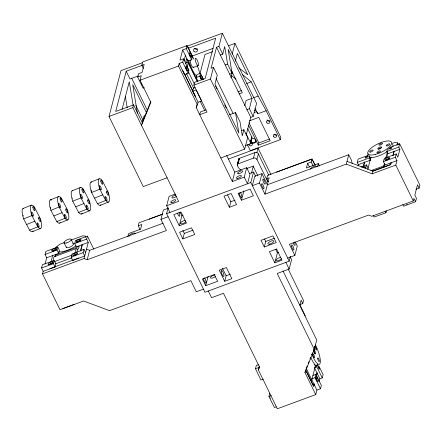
<?xml version="1.0" encoding="UTF-8"?>
<svg xmlns="http://www.w3.org/2000/svg" width="442" height="442" viewBox="0 0 442 442"><rect width="100%" height="100%" fill="white"/><g stroke="black" fill="none" stroke-linecap="round" stroke-linejoin="round"><path stroke-width="0.66" d="M240.851 169.966A1.724 1.553 14.6 0 1 240.586 169.783A8.304 7.481 14.6 0 1 237.857 166.535L237.249 165.093L237.569 164.181A1.525 1.37 14.6 0 1 238.133 163.805L253.47 158.142A2.635 2.376 14.6 0 1 256.946 159.49L267.974 182.082M250.443 143.307L250.465 143.142A1.525 1.37 14.6 0 0 250.332 142.49L245.962 133.55M251.885 137.771L251.907 137.606A1.525 1.37 14.6 0 0 251.774 136.959L247.697 128.611M220.348 55.04L222.735 54.162L224.713 46.554L227.58 64.084L232.061 73.261L229.674 74.14M244.746 105.721L246.095 100.533L252.062 98.334L228.149 49.355L232.061 73.261M246.155 135.119L250.78 117.373L253.167 116.495L249.365 108.704L252.062 98.334M43.183 271.305L41.554 267.962L42.415 264.642L54.25 260.603L55.88 263.94L55.073 267.04L43.183 271.305L42.509 273.874L60.013 309.72L83.665 300.991L109.511 310.671L190.867 280.648L196.303 291.781L203.458 289.14M46.708 257.769L45.078 254.432L45.858 251.426L57.791 247.023L59.421 250.365L58.637 253.371L46.708 257.769L45.045 264.156M51.007 261.951L52.78 255.15M55.808 248.327L56.151 247.017L59.891 244.233L64.333 242.597M52.769 261.686L54.051 256.763L76.123 248.619L77.643 249.189L78.538 248.857L79.184 246.365L55.327 255.172L55.001 256.415M55.073 267.04L53.443 263.703L54.25 260.603M58.637 253.371L57.007 250.028L57.791 247.023M83.969 249.31L83.102 252.631L84.731 255.973L72.77 260.509L71.14 257.172L71.947 254.073L83.969 249.31L85.599 252.653M87.411 236.094L86.626 239.1L88.256 242.437L76.328 246.84L74.698 243.503L75.483 240.498L87.411 236.094L93.748 249.073M167.098 177.778L143.252 186.579L109.019 116.45L120.948 70.648L142.263 62.781M72.77 260.509L72.858 260.178M75.002 252.923L76.123 248.619M76.886 252.078L77.643 249.189M142.285 65.272L126.191 71.212L115.705 111.478L133.583 104.881L142.672 123.5M80.588 250.774L82.284 244.26M80.632 251.023L82.295 244.641M85.312 237.437L85.649 236.133L82.715 235.813L71.306 240.023M122.08 109.406L129.274 81.77L133.175 105.605M42.509 273.874L84.063 258.542L88.256 242.437M84.063 258.542L87.19 259.752L89.638 250.349L163.054 223.254M144.28 87.743L143.086 88.185L137.65 77.052L138.517 73.731L142.092 72.411L144.175 64.427L141.788 65.305L143.296 68.4M141.788 65.305L142.655 61.985L187.032 45.609L192.463 56.742L191.684 59.747L188.104 61.068L182.668 49.935L186.248 48.614L187.032 45.609M169.932 212.425L166.673 205.745L178.601 201.342L132.86 107.649L133.583 104.881M145.777 115.356L143.987 116.019L141.539 125.429L150.838 102.29L140.059 80.217L141.23 75.731L137.65 77.052M127.865 236.636L128.666 233.564L140.595 229.16L141.816 224.486L138.236 225.807L140.048 229.514M232.315 181.524L234.768 172.115L246.697 167.711L244.244 177.12L232.315 181.524L196.231 107.61L197.403 104.809L178.474 66.04L179.143 63.466L182.723 62.145L183.59 58.825L180.01 60.145L182.668 49.935M138.236 225.807L139.02 222.801L162.816 214.016M184.054 60.609L185.496 55.079M185.833 63.759L186.264 62.101L185.855 61.267L186.502 58.775L197.375 81.041M183.59 58.825L188.927 70.317L188.121 73.416L184.541 74.737L184.629 74.4M187.253 66.571L188.215 62.88L186.264 62.101M205.9 109.948L200.43 111.964L199.712 114.732L207 112.041L193.867 85.14L194.59 82.372L205.176 78.466L215.663 38.194L187.988 48.41M197.403 104.809L198.071 102.24L192.602 91.251L193.408 88.151L195.198 87.494M197.972 81.284L196.16 77.577L196.944 74.571L200.524 73.25L203.541 79.433M87.19 259.752L166.396 230.525L160.965 219.392L163.413 209.983L168.187 208.226M199.994 73.737L205.011 54.476L212.657 51.659M201.552 79.963L199.74 76.256L200.524 73.25M166.673 205.745L169.12 196.336L175.402 194.021M290.394 256.559L289.195 261.161L204.972 292.239L166.606 213.652L168.148 207.734M196.231 107.61L197.049 104.472M187.474 46.095L222.348 33.227L218.928 46.36L216.541 47.244L211.066 68.272L213.447 67.394L217.254 75.19L214.945 84.057L238.857 133.036L235.509 112.577L229.547 114.782M220.812 157.96L244.653 149.158L210.42 79.03L213.447 67.394M179.264 225.779L173.833 214.646L180.988 212.005L186.425 223.138L179.264 225.779L181.861 215.818L180.049 212.105M182.855 238.901L179.596 232.221L191.524 227.823L194.789 234.498L182.855 238.901L184.297 233.37L182.817 230.332M232.188 54.057L234.956 43.426L228.586 45.78M230.973 77.914L232.531 71.924M235.315 61.239L237.348 53.427L247.758 74.742L238.719 67.775M241.498 130.611L243.885 129.733L242.293 135.832L239.989 121.76L235.509 112.577M205.696 285.687L202.436 279.007L214.364 274.604L217.624 281.283L205.696 285.687L208.121 276.388M237.255 164.927L239.012 158.65A1.525 1.37 14.6 0 1 239.575 158.269L254.912 152.612A2.635 2.376 14.6 0 1 258.388 153.954L268.819 175.325M237.249 165.093L238.912 158.777M237.271 165.258L239.012 158.65M238.133 163.805L239.575 158.269M229.404 207.276L223.967 196.143L231.127 193.502L236.558 204.635L229.404 207.276L230.846 201.74L227.525 194.939M244.653 149.158L247.686 137.523L243.885 129.733M253.167 116.495L256.587 103.356L222.348 33.227M250.332 142.49L251.774 136.959M245.365 145.241A8.304 7.481 14.6 0 0 248.564 144.644L250.039 144.009L251.846 137.932M250.039 144.009L251.702 138.224M250.26 143.76L251.907 137.606M241.437 200.209L238.177 193.53L250.106 189.126L253.365 195.806L241.437 200.209L243.862 190.911M253.47 158.142L254.912 152.612M249.36 120.865L258.774 117.39L270.189 140.766L258.261 145.169L258.835 142.954L248.923 122.655M251.492 173.17L253.382 165.916M256.819 152.728L258.017 148.109L228.47 159.015M224.68 281.311L219.243 270.178L226.403 267.537L231.835 278.67L224.68 281.311L226.122 275.775L222.497 268.355M289.195 261.161L250.829 182.574L253.57 172.06L249.78 173.457M256.946 159.49L258.388 153.954M259.504 183.032L261.951 173.623L254.796 176.264L252.343 185.673L259.504 183.032L264.935 194.165L346.296 164.142L372.136 173.822L395.794 165.093L396.96 160.612L395.33 157.269L396.198 153.949L384.264 158.352L383.402 161.673L385.032 165.01L396.96 160.612M268.261 181.761L266.753 178.667L267.62 175.347L311.997 158.971L315.013 165.153M264.935 194.165L269.139 177.789L266.753 178.667M247.332 144.562L250.338 150.716L280.283 139.672L280.858 137.456L234.956 43.426M264.277 246.99L261.018 240.31L272.946 235.912L276.206 242.592L264.277 246.99L265.719 241.459L264.531 239.028M274.813 262.808L269.382 251.675L276.537 249.034L281.974 260.167L274.813 262.808L277.41 252.846L275.764 249.476L276.952 249.039M311.997 158.971L311.212 161.976L307.632 163.297L306.416 167.977L318.345 163.573L319.549 166.048M263.277 379.137L260.89 380.015L255.493 368.75L256.36 365.429L258.747 364.545M311.776 379.601L316.908 390.115L315.743 394.596L277.327 408.773L258.404 369.998L259.421 366.098M315.743 394.596L304.969 372.523L314.268 349.384L277.206 273.471L289.134 269.067L291.582 259.658L290.101 256.625M317.544 166.645L318.345 163.573M287.681 258.062L294.842 255.421L297.289 246.012L295.477 242.299M276.211 406.861L274.421 407.518L268.951 396.529L269.758 393.43M299.626 304.687L302.764 303.532L303.549 300.527L288.156 269.007M346.296 164.142L348.744 154.733L267.388 184.756L261.951 173.623M358.009 165.965L358.357 164.634L357.269 162.407L358.136 159.087L367.081 155.788L369.617 156.402L370.705 158.628M304.969 372.523L305.4 370.866M314.268 349.384L316.715 339.981L282.968 270.852M363.28 166.43L364.318 162.435M363.551 166.435L364.738 161.877M367.429 156.363L368.109 153.744M365.711 168.203L366.573 164.883L360.926 166.965M358.357 164.634L370.286 160.236L369.197 158.009L369.617 156.402M314.207 383.667L313.527 386.275L310.61 380.302L311.803 379.86L315.582 365.374A14.967 3.967 69.7 0 1 311.549 359.164L311.245 358.545A14.967 3.967 69.7 0 1 310.654 357.258M367.722 169.446L370.81 157.59L371.263 157.584A14.967 5.138 -26 0 0 378.413 155.993L379.081 155.75A14.967 5.138 -26 0 0 387.43 151.484M370.286 160.236L370.562 159.164M322.24 377.927L316.809 366.794L317.223 365.191L319.03 366.258L323.108 374.606L322.24 377.927L319.853 378.805L319.163 381.468M317.174 366.07L317.688 364.109M316.908 390.115L320.489 388.794L315.058 377.661L315.919 374.341L312.936 375.44M316.411 375.197L317.091 372.595M314.196 384.551L313.748 386.264L305.687 369.755M316.273 376.567L317.141 373.241M372.136 173.822L372.86 171.054L390.551 164.529L390.999 162.811M320.489 388.794L321.356 385.474L315.919 374.341M399.684 143.755L398.822 147.076L399.905 149.302L387.977 153.706L386.888 151.479L387.308 149.877L390.739 147.059L399.684 143.755L419.9 185.165L419.115 188.17L415.977 189.331M372.716 171.297L384.28 167.032L383.733 165.921L384.424 163.286M385.794 158.015L387.336 152.087M384.28 167.032L384.971 164.374M386.684 157.8L387.883 153.197M392.899 155.496L393.944 151.507M391.187 162.717L390.678 164.673L384.921 166.794M393.054 155.551L394.071 151.639M396.927 145.473L397.612 142.86L394.673 142.539L392.137 143.479M399.905 149.302L397.828 157.291L396.198 153.949M373.225 215.364L374.043 217.033L385.932 212.773L386.418 210.917M294.842 255.421L289.405 244.288L368.617 215.055L371.744 216.271L413.292 200.939L413.961 198.364L415.591 201.701L403.629 206.243L402.817 204.574M415.591 201.701L416.458 198.381L414.828 195.044L417.486 184.833L419.115 188.17M238.763 159.07L238.713 159.722M142.258 122.661L150.805 101.4M306.439 367.882L307.196 366.004M308.201 363.501L308.952 361.628M309.958 359.125L310.715 357.252M311.721 354.749L312.472 352.871M313.477 350.373L314.986 346.622M258.404 369.998L259.57 367.203L223.486 293.289L211.558 297.693L208.298 291.013M23.056 208.469L31.299 205.176M90.98 182.087L99.218 178.789M72.145 190.778L80.383 187.485M50.289 199.9L58.526 196.602M23.763 208.42A12.52 3.437 68.2 0 0 22.288 213.475L22.393 214.121A12.52 3.437 68.2 0 0 23.492 218.425L23.647 218.895L31.89 215.597L37.785 226.84A12.52 3.437 68.2 0 0 39.692 228.354L39.962 228.437A12.52 3.437 68.2 0 0 41.432 223.381L41.327 222.74A12.52 3.437 68.2 0 0 40.233 218.436L34.178 206.723A12.52 3.437 68.2 0 0 32.272 205.21L32.001 205.127A12.52 3.437 68.2 0 0 30.531 210.177L30.636 210.823A12.52 3.437 68.2 0 0 31.736 215.127L31.89 215.597M91.732 182.054L91.682 182.038A12.52 3.437 68.2 0 0 90.212 187.093L90.317 187.734A12.52 3.437 68.2 0 0 91.411 192.038L91.571 192.508L99.809 189.215L105.704 200.453A12.52 3.437 68.2 0 0 107.616 201.972L107.881 202.055A12.52 3.437 68.2 0 0 109.356 196.999L109.246 196.353A12.52 3.437 68.2 0 0 108.152 192.049L102.102 180.336A12.52 3.437 68.2 0 0 100.196 178.822L99.925 178.739A12.52 3.437 68.2 0 0 98.45 183.795L98.56 184.436A12.52 3.437 68.2 0 0 99.654 188.74L99.809 189.215M72.847 190.734A12.52 3.437 68.2 0 0 71.377 195.784L71.482 196.43A12.52 3.437 68.2 0 0 72.576 200.734L72.737 201.204L80.974 197.905L86.87 209.149A12.52 3.437 68.2 0 0 88.776 210.663L89.046 210.746A12.52 3.437 68.2 0 0 90.522 205.696L90.411 205.049A12.52 3.437 68.2 0 0 89.317 200.745L83.267 189.032A12.52 3.437 68.2 0 0 81.356 187.518L81.09 187.436A12.52 3.437 68.2 0 0 79.615 192.485L79.726 193.132A12.52 3.437 68.2 0 0 80.82 197.436L80.974 197.905M51.548 200.066A12.52 3.437 68.2 0 0 51.261 199.933L50.99 199.85A12.52 3.437 68.2 0 0 49.521 204.906L49.626 205.552A12.52 3.437 68.2 0 0 50.719 209.856L50.88 210.326L59.117 207.027L65.013 218.271A12.52 3.437 68.2 0 0 66.924 219.785L67.19 219.867A12.52 3.437 68.2 0 0 68.665 214.812L68.554 214.171A12.52 3.437 68.2 0 0 67.46 209.867L61.41 198.154A12.52 3.437 68.2 0 0 59.504 196.635L59.234 196.552A12.52 3.437 68.2 0 0 57.758 201.607L57.869 202.254A12.52 3.437 68.2 0 0 58.963 206.558L59.117 207.027M23.647 218.895L26.586 224.508L34.83 221.21M91.571 192.508L94.511 198.121L102.748 194.823M72.737 201.204L75.676 206.817L83.914 203.519M50.88 210.326L53.819 215.934L62.057 212.641M26.586 224.508L29.542 230.138L37.785 226.84M94.511 198.121L97.467 203.751L105.704 200.453M75.676 206.817L78.626 212.447L86.87 209.149M53.819 215.934L56.775 221.569L65.013 218.271M32.426 231.685L40.664 228.387M100.345 205.303L108.588 202.005M81.51 213.994L89.754 210.696M59.653 223.116L67.897 219.818M71.14 257.172L83.102 252.631M138.363 75.913L129.998 79.002L126.191 71.212M191.789 56.2L213.033 48.366M140.059 80.217L178.474 66.04M193.281 67.466L198.171 65.665A3.956 1.05 69.7 0 0 197.005 59.819A3.956 1.05 69.7 0 0 195.27 60.361A3.956 1.05 69.7 0 0 198.171 65.665M225.193 64.963L227.58 64.084M196.16 77.577L199.74 76.256M109.019 116.45L132.86 107.649M193.867 85.14L210.42 79.03M192.602 91.251L196.182 89.93L201.651 100.92L198.071 102.24M246.73 83.516L251.227 81.858L258.161 96.058L266.15 110.727L280.283 139.672M237.862 91.875L241.724 90.45M239.072 93.931L242.293 92.743L231.486 70.609M253.664 97.715L258.161 96.058M246.979 109.588L249.365 108.704M254.139 110.533L256.029 109.831M254.194 112.511L256.714 111.583L257.802 113.809L266.15 110.727M258.835 142.954L269.51 139.015M246.835 168.474L253.15 166.142L257.879 175.828M45.078 254.432L57.007 250.028M74.698 243.503L86.626 239.1M149.125 219.199L162.579 214.237M276.532 172.187L311.124 159.424L313.052 160.993L315.129 165.247M166.606 213.652L250.829 182.574M160.965 219.392L168.12 216.751M54.504 261.598L71.527 255.316M181.861 215.818L183.087 215.364M55.587 263.824L71.985 257.774M230.846 201.74L235.017 200.198M49.791 268.686L78.82 257.979M357.269 162.407L369.197 158.009M386.888 151.479L398.822 147.076M184.297 233.37L193.088 230.122M383.402 161.673L395.33 157.269M370.888 170.662L383.733 165.921M62.808 308.577L74.112 304.405M265.719 241.459L274.51 238.216M277.41 252.846L278.604 252.404M226.122 275.775L230.293 274.233M255.493 368.75L259.073 367.429M314.837 366.07L317.223 365.191M316.809 366.794L314.422 367.678L319.853 378.805M312.074 378.761L315.058 377.661M268.951 396.529L271.338 395.651M41.554 267.962L53.443 263.703M347.014 161.374L372.86 171.054M86.51 249.133L89.638 250.349M196.806 76.378L196.856 76.411A14.967 3.967 69.7 0 1 192.259 69.742L191.955 69.123A14.967 3.967 69.7 0 1 188.646 60.339M186.259 45.94L188.187 47.504L193.828 59.068M242.222 74.339L251.227 81.858M231.221 75.206L235.989 79.19M254.923 108.528L257.802 113.809M397.612 142.86L398.502 144.683M395.794 165.093L413.292 200.939M366.573 164.883L368.208 168.22M385.115 211.105L385.932 212.773M348.744 154.733L351.462 160.297L352.263 163.634M311.212 161.976L313.024 165.689M307.632 163.297L309.444 167.01M218.928 46.36L222.735 54.162M216.541 47.244L250.78 117.373M248.647 125.484L258.261 145.169M258.017 148.109L270.974 174.651M216.066 78.521L233.122 113.461M215.481 85.969L216.978 89.035M224.757 104.975L226.254 108.036M253.57 172.06L255.642 176.308M197.093 65.759L198.58 68.803L199.701 73.466M246.697 167.711L249.957 174.391L247.503 183.8L244.244 177.12M186.248 48.614L191.684 59.747M285.875 262.388L289.134 269.067M188.215 62.88L197.381 81.654M302.764 303.532L301.135 300.19L299.914 304.869L305.35 315.997M188.552 72.046L194.165 83.555M200.187 101.279L204.696 110.517M226.647 155.485L234.768 172.115M186.458 73.532L193.85 88.676M183.424 71.819L192.983 91.395M193.579 92.621L195.071 95.676M182.513 70.074L195.403 96.478M306.245 368.473L311.803 379.86M306.516 371.91L310.323 379.7M131.617 78.085L147.534 110.688M146.517 112.848L132.716 84.571L137.39 113.169M135.832 105.373L143.092 120.252M71.156 239.293L73.416 243.918M64.046 242.763L66.306 247.387M55.327 255.172L55.93 256.404M182.723 62.145L188.121 73.416M179.143 63.466L184.541 74.737M125.318 96.229L127.208 107.804M23.172 215.994A2.243 0.613 68.2 0 1 23.238 215.392M32.796 231.404A12.52 3.437 68.2 0 1 31.719 231.735L31.448 231.652A12.52 3.437 68.2 0 1 29.542 230.138M33.078 230.928A12.52 3.437 68.2 0 1 32.946 231.194M100.87 204.806A12.52 3.437 68.2 0 1 99.643 205.353L99.373 205.265A12.52 3.437 68.2 0 1 97.467 203.751M91.721 191.662A2.243 0.613 68.2 0 1 91.488 191.126M91.301 190.579A2.243 0.613 68.2 0 1 91.168 190.066M72.261 198.303A2.243 0.613 68.2 0 1 72.256 197.944M81.88 213.713A12.52 3.437 68.2 0 1 80.809 214.044L80.538 213.961A12.52 3.437 68.2 0 1 78.626 212.447M82.162 213.237A12.52 3.437 68.2 0 1 82.035 213.503M60.178 222.619A12.52 3.437 68.2 0 1 58.952 223.166L58.681 223.083A12.52 3.437 68.2 0 1 56.775 221.569M57.753 221.757A2.243 0.613 68.2 0 1 57.532 221.597M50.609 208.397A2.243 0.613 68.2 0 1 50.405 207.425M252.233 143.313A1.713 1.547 14.6 0 1 250.553 143.495M250.294 142.733A1.713 1.547 14.6 0 1 252.255 144.103A1.713 1.547 14.6 0 1 250.857 145.827A1.713 1.547 14.6 0 1 248.89 144.457M255.857 139.755A2.635 2.376 14.6 0 1 254.089 142.644A2.635 2.376 14.6 0 1 250.829 140.882M251.294 139.142A2.635 2.376 14.6 0 1 255.305 139.545A2.635 2.376 14.6 0 1 254.371 143.064A2.635 2.376 14.6 0 1 250.686 141.44M269.896 120.948A1.713 1.547 14.6 0 1 267.128 119.876M276.349 135.048A1.713 1.547 14.6 0 1 274.073 134.224M197.469 48.913A1.978 1.785 14.6 0 1 194.701 48.537M240.415 192.458A3.298 0.873 69.7 0 1 241.818 196.657A3.298 0.873 69.7 0 1 240.669 196.944A3.298 0.873 69.7 0 1 239.061 192.795M185.933 221.773A3.298 1.133 -26 0 1 181.75 223.84A3.298 1.133 -26 0 1 180.982 222.436A3.298 1.133 -26 0 1 185.165 220.37M281.466 258.819A3.298 1.133 -26 0 1 277.283 260.874A3.298 1.133 -26 0 1 276.548 259.454A3.298 1.133 -26 0 1 280.731 257.399M215.58 276.454A3.298 1.133 -26 0 1 211.519 278.189A3.298 1.133 -26 0 1 211.077 276.709A3.298 1.133 -26 0 1 215.055 274.714M179.049 212.447A3.298 0.873 69.7 0 1 179.529 216.248A3.298 0.873 69.7 0 1 177.424 213.055M204.629 277.814A3.298 0.873 69.7 0 1 206.099 282.007A3.298 0.873 69.7 0 1 205.027 282.51A3.298 0.873 69.7 0 1 203.37 278.399M176.607 196.149A2.768 0.95 -26 0 1 173.126 197.933A2.768 0.95 -26 0 1 172.341 196.828A2.768 0.95 -26 0 1 175.822 195.044M202.011 79.82A2.635 0.702 69.7 0 1 200.607 76.201A2.635 0.702 69.7 0 1 201.613 75.947A2.635 0.702 69.7 0 1 202.839 79.615M200.519 76.543A2.635 0.702 69.7 0 1 201.607 79.566M185.85 68.107A1.32 0.348 69.7 0 1 186.132 68.681M186.336 69.328A1.32 0.348 69.7 0 1 186.391 69.615M141.755 84.615A2.635 0.702 69.7 0 1 141.479 84.013M185.844 67.283A2.635 0.702 69.7 0 1 186.933 70.306M189.38 53.725A2.635 0.702 69.7 0 1 190.469 56.747M200.375 77.157A1.32 0.348 69.7 0 1 200.668 77.637M200.917 78.267A1.32 0.348 69.7 0 1 201.066 78.88M189.38 54.548A1.32 0.348 69.7 0 1 189.662 55.123M189.867 55.764A1.32 0.348 69.7 0 1 189.944 56.305M294.466 242.072A2.768 0.735 69.7 0 1 294.952 245.376A2.768 0.735 69.7 0 1 293.195 242.846M361.887 167.231A2.635 0.906 -26 0 1 364.865 166.43A2.635 0.906 -26 0 1 364.18 167.993M363.667 167.767A2.635 0.906 -26 0 1 365.241 167.501M386.579 160.28A1.32 0.453 -26 0 1 387.512 159.496A1.32 0.453 -26 0 1 388.75 159.181M385.59 160.358A2.635 0.906 -26 0 1 389.739 158.485M407.181 204.331A2.635 0.906 -26 0 1 406.574 204.519M315.367 344.904A13.155 3.486 69.7 0 1 320.063 363.418A13.155 3.486 69.7 0 1 311.908 354.357M316.908 364.888A13.155 3.486 69.7 0 1 316.212 365.468M316.041 365.495A13.155 3.486 69.7 0 1 315.765 365.479M315.665 365.457A13.155 3.486 69.7 0 1 315.361 365.352M315.036 365.18A13.155 3.486 69.7 0 1 314.919 365.109M314.571 364.849A13.155 3.486 69.7 0 1 314.45 364.749M313.599 350.97A2.111 0.558 69.7 0 1 314.422 352.948M314.489 353.224A2.111 0.558 69.7 0 1 314.56 353.815M314.925 346.489A1.978 0.525 69.7 0 1 315.925 347.219A1.978 0.525 69.7 0 1 316.571 349.755A1.978 0.525 69.7 0 1 315.566 349.025L315.361 348.572A1.978 0.525 69.7 0 1 314.903 346.782M315.87 378.838A1.32 0.348 69.7 0 1 316.146 379.429M316.257 379.755A1.32 0.348 69.7 0 1 316.384 380.347M315.903 378.076A2.635 0.702 69.7 0 1 316.936 381.103M270.393 398.402A2.635 0.702 69.7 0 1 270.161 397.756M193.579 66.98A3.956 1.05 69.7 0 1 191.132 64.604A3.956 1.05 69.7 0 1 190.729 60.029M378.612 149.181A2.111 0.724 -26 0 1 381.219 147.888M392.325 144.368A13.155 4.514 -26 0 1 392.91 146.517M371.44 157.755A13.155 4.514 -26 0 1 370.103 157.374M369.12 156.264A13.155 4.514 -26 0 1 369.092 155.429M310.45 169.203A3.298 1.133 -26 0 1 313.676 166.546A3.298 1.133 -26 0 1 316.389 166.905M53.41 251.299A1.32 0.453 -26 0 1 54.128 250.47A1.32 0.453 -26 0 1 55.543 250.028M76.67 242.586A2.635 0.906 -26 0 1 80.499 240.31M49.952 264.57A1.32 0.453 -26 0 1 51.057 263.797A1.32 0.453 -26 0 1 52.173 263.631M48.835 264.852A2.635 0.906 -26 0 1 52.957 262.885M74.339 255.68A1.32 0.453 -26 0 1 75.516 254.747A1.32 0.453 -26 0 1 76.72 254.669M73.3 255.802A2.635 0.906 -26 0 1 77.422 253.835M52.371 251.294A2.635 0.906 -26 0 1 56.493 249.327M77.941 241.989A1.32 0.453 -26 0 1 79.201 241.155A1.32 0.453 -26 0 1 80.245 241.139M129.169 236.26A3.298 1.133 -26 0 1 131.943 233.625A3.298 1.133 -26 0 1 135.119 233.625M72.759 243.525A3.956 1.359 -26 0 1 70.698 246.713A3.956 1.359 -26 0 1 66.283 246.885M76.129 245.791A14.967 5.138 -26 0 1 67.792 250.084L67.129 250.332A14.967 5.138 -26 0 1 58.548 251.951M380.562 144.915L380.103 145.064A1.978 0.68 -26 0 1 379.407 144.131A1.978 0.68 -26 0 1 382.385 143.142A1.978 0.68 -26 0 1 380.562 144.915M32.912 207.679A2.243 0.613 68.2 0 0 34.653 210.685A2.243 0.613 68.2 0 0 33.957 207.42A2.243 0.613 68.2 0 0 32.912 207.679M31.487 213.149A2.243 0.613 68.2 0 0 33.222 216.166A2.243 0.613 68.2 0 0 32.537 212.906A2.243 0.613 68.2 0 0 31.487 213.149M38.631 218.608A2.243 0.613 68.2 0 0 40.371 221.575A2.243 0.613 68.2 0 0 39.647 218.287A2.243 0.613 68.2 0 0 38.631 218.608M37.205 224.094A2.243 0.613 68.2 0 0 38.946 227.05A2.243 0.613 68.2 0 0 38.216 223.757A2.243 0.613 68.2 0 0 37.205 224.094M100.837 181.292A2.243 0.613 68.2 0 0 102.572 184.297A2.243 0.613 68.2 0 0 101.881 181.038A2.243 0.613 68.2 0 0 100.837 181.292M99.406 186.767A2.243 0.613 68.2 0 0 101.146 189.778A2.243 0.613 68.2 0 0 100.456 186.524A2.243 0.613 68.2 0 0 99.406 186.767M106.55 192.22A2.243 0.613 68.2 0 0 108.29 195.187A2.243 0.613 68.2 0 0 107.572 191.9A2.243 0.613 68.2 0 0 106.55 192.22M105.124 197.707A2.243 0.613 68.2 0 0 106.865 200.668A2.243 0.613 68.2 0 0 106.141 197.37A2.243 0.613 68.2 0 0 105.124 197.707M82.002 189.988A2.243 0.613 68.2 0 0 83.737 192.994A2.243 0.613 68.2 0 0 83.046 189.728A2.243 0.613 68.2 0 0 82.002 189.988M80.571 195.458A2.243 0.613 68.2 0 0 82.311 198.475A2.243 0.613 68.2 0 0 81.621 195.215A2.243 0.613 68.2 0 0 80.571 195.458M87.715 200.917A2.243 0.613 68.2 0 0 89.455 203.884A2.243 0.613 68.2 0 0 88.737 200.596A2.243 0.613 68.2 0 0 87.715 200.917M86.289 206.403A2.243 0.613 68.2 0 0 88.03 209.364A2.243 0.613 68.2 0 0 87.306 206.066A2.243 0.613 68.2 0 0 86.289 206.403M60.145 199.11A2.243 0.613 68.2 0 0 61.88 202.116A2.243 0.613 68.2 0 0 61.189 198.85A2.243 0.613 68.2 0 0 60.145 199.11M58.714 204.58A2.243 0.613 68.2 0 0 60.455 207.591A2.243 0.613 68.2 0 0 59.764 204.337A2.243 0.613 68.2 0 0 58.714 204.58M65.858 210.033A2.243 0.613 68.2 0 0 67.598 213.005A2.243 0.613 68.2 0 0 66.88 209.718A2.243 0.613 68.2 0 0 65.858 210.033M64.433 215.525A2.243 0.613 68.2 0 0 66.173 218.481A2.243 0.613 68.2 0 0 65.449 215.188A2.243 0.613 68.2 0 0 64.433 215.525M266.918 122.843A1.713 1.547 14.6 0 0 269.83 122.533A1.713 1.547 14.6 0 0 267.951 120.368A1.713 1.547 14.6 0 0 266.918 122.843M273.742 136.788A1.713 1.547 14.6 0 0 276.637 136.412A1.713 1.547 14.6 0 0 274.703 134.285A1.713 1.547 14.6 0 0 273.742 136.788M193.977 51.305A1.978 1.785 14.6 0 0 197.336 50.952A1.978 1.785 14.6 0 0 195.171 48.454A1.978 1.785 14.6 0 0 193.977 51.305M269.305 244.15A3.298 1.133 -26 0 0 273.858 241.205A3.298 1.133 -26 0 0 269.405 241.962A3.298 1.133 -26 0 0 269.305 244.15M221.215 271.675A3.298 0.873 69.7 0 0 223.569 276.493A3.298 0.873 69.7 0 0 222.934 272.007A3.298 0.873 69.7 0 0 221.215 271.675M171.899 202.64A2.768 0.95 -26 0 0 175.772 200.176A2.768 0.95 -26 0 0 172.076 200.762A2.768 0.95 -26 0 0 171.899 202.64M238.774 173.712A2.768 0.95 -26 0 0 242.641 171.247A2.768 0.95 -26 0 0 238.945 171.833A2.768 0.95 -26 0 0 238.774 173.712M185.955 67.118A2.635 0.702 69.7 0 0 187.839 70.969A2.635 0.702 69.7 0 0 187.331 67.383A2.635 0.702 69.7 0 0 185.955 67.118M189.491 53.554A2.635 0.702 69.7 0 0 191.369 57.41A2.635 0.702 69.7 0 0 190.861 53.825A2.635 0.702 69.7 0 0 189.491 53.554M237.547 178.413A2.768 0.95 -26 0 0 241.415 175.955A2.768 0.95 -26 0 0 237.719 176.54A2.768 0.95 -26 0 0 237.547 178.413M261.719 184.983A2.768 0.735 69.7 0 0 263.73 188.856A2.768 0.735 69.7 0 0 263.04 184.9A2.768 0.735 69.7 0 0 261.719 184.983M262.946 180.281A2.768 0.735 69.7 0 0 264.957 184.154A2.768 0.735 69.7 0 0 264.266 180.192A2.768 0.735 69.7 0 0 262.946 180.281M365.882 157.927A1.32 0.453 -26 0 0 367.523 156.711A1.32 0.453 -26 0 0 365.589 157.197A1.32 0.453 -26 0 0 365.882 157.927M386.181 160.092A2.635 0.906 -26 0 0 389.612 157.683A2.635 0.906 -26 0 0 385.855 158.518A2.635 0.906 -26 0 0 386.181 160.092M390.137 148.943A1.32 0.453 -26 0 0 391.988 147.777A1.32 0.453 -26 0 0 390.236 148.042A1.32 0.453 -26 0 0 390.137 148.943M291.626 246.238A2.768 0.735 69.7 0 0 293.637 250.111A2.768 0.735 69.7 0 0 292.947 246.155A2.768 0.735 69.7 0 0 291.626 246.238M313.914 351.147A2.111 0.558 69.7 0 0 315.461 353.976A2.111 0.558 69.7 0 0 314.842 350.86A2.111 0.558 69.7 0 0 313.914 351.147M312.914 354.838A1.978 0.525 69.7 0 0 314.328 357.733A1.978 0.525 69.7 0 0 313.947 355.042A1.978 0.525 69.7 0 0 312.914 354.838M317.726 358.755A1.978 0.525 69.7 0 0 319.141 361.65A1.978 0.525 69.7 0 0 318.759 358.959A1.978 0.525 69.7 0 0 317.726 358.755M315.925 377.656A2.635 0.702 69.7 0 0 317.776 381.623A2.635 0.702 69.7 0 0 317.384 378.192A2.635 0.702 69.7 0 0 315.925 377.656M318.334 367.363A1.32 0.348 69.7 0 0 319.29 369.219A1.32 0.348 69.7 0 0 318.969 367.346A1.32 0.348 69.7 0 0 318.334 367.363M375.313 154.435A13.155 4.514 -26 0 0 391.54 142.285A13.155 4.514 -26 0 0 372.214 147.247A13.155 4.514 -26 0 0 375.313 154.435M379.015 149.015A2.111 0.724 -26 0 0 381.584 147.064A2.111 0.724 -26 0 0 378.468 147.888A2.111 0.724 -26 0 0 379.015 149.015M370.683 152.037A1.978 0.68 -26 0 0 373.142 150.208A1.978 0.68 -26 0 0 370.247 150.943A1.978 0.68 -26 0 0 370.683 152.037M378.009 152.833A1.978 0.68 -26 0 0 380.463 151.009A1.978 0.68 -26 0 0 377.567 151.744A1.978 0.68 -26 0 0 378.009 152.833M387.369 145.877A1.978 0.68 -26 0 0 389.822 144.053A1.978 0.68 -26 0 0 386.927 144.788A1.978 0.68 -26 0 0 387.369 145.877M77.615 241.89A2.635 0.906 -26 0 0 80.892 239.453A2.635 0.906 -26 0 0 77.03 240.431A2.635 0.906 -26 0 0 77.615 241.89M49.631 264.471A2.635 0.906 -26 0 0 52.902 262.04A2.635 0.906 -26 0 0 49.04 263.018A2.635 0.906 -26 0 0 49.631 264.471M74.09 255.421A2.635 0.906 -26 0 0 77.367 252.99A2.635 0.906 -26 0 0 73.505 253.962A2.635 0.906 -26 0 0 74.09 255.421M53.162 250.912A2.635 0.906 -26 0 0 56.438 248.481A2.635 0.906 -26 0 0 52.576 249.459A2.635 0.906 -26 0 0 53.162 250.912M66.267 243.006A3.956 1.359 -26 0 0 71.19 239.354A3.956 1.359 -26 0 0 65.399 240.813A3.956 1.359 -26 0 0 66.267 243.006"/></g></svg>
